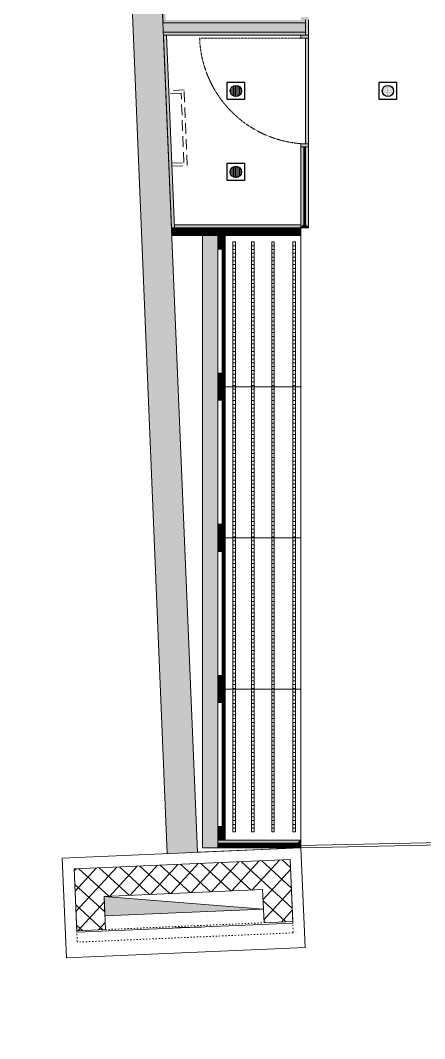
# Model space of a CAD drawing. Header units: millimetres. Extents: x 346472 to 732256, y -34068 to -15883.
# Drawn here: x 633384 to 636059, y -29291 to -22556 of the extents above; entities that cross this region are included whole.
import ezdxf

# ---------------------------------------------------------------- set-up
doc = ezdxf.new("R2010")
doc.units = ezdxf.units.MM
doc.header["$LTSCALE"] = 7
for name, pattern in [('AED-090-P-PL02-N$0$ACAD_ISO03W100', [30, 12, -18]), ('DASH', [0.35, 0.25, -0.1]), ('DASHED', [0.75, 0.5, -0.25]), ('TRATTEGGIATA2', [9.525, 6.35, -3.175])]:
    doc.linetypes.add(name, pattern=pattern)
doc.layers.get('0').update_dxf_attribs({"lineweight": 0})
for name, color, linetype in [('1', 1, 'Continuous'), ('1建筑平面', 7, 'Continuous'), ('AED-090-P-PL02-N$0$HoseReelBackground', 255, 'Continuous'), ('LD_light', 253, 'Continuous'), ('mdf panels', 7, 'Continuous'), ('WALL', 7, 'Continuous'), ('walls', 7, 'Continuous')]:
    doc.layers.add(name, color=color, linetype=linetype)
for name, color, linetype, lineweight in [('AED-090-P-PL02-N$0$HoseReel', 1, 'Continuous', 13), ('black lacquared metal', 1, 'Continuous', 9), ('EA7 CEILING', 251, 'Continuous', 9), ('EA7 FLOOR', 253, 'Continuous', 5), ('EA7 furniture', 7, 'Continuous', 5), ('LIGHTING LAY OUT', 1, 'Continuous', 18), ('materials', 1, 'Continuous', 40), ('QUOTE', 251, 'Continuous', 5)]:
    doc.layers.add(name, color=color, linetype=linetype, lineweight=lineweight)

# ---------------------------------------------------------------- blocks, each defined once
blk = doc.blocks.new('Single Rec_1')
at = {"layer": 'LD_light'}
h = blk.add_hatch(dxfattribs=at)
h.set_pattern_fill('DOTS', color=1, scale=10, style=0)
h.set_pattern_definition([(0, (-51.6286, 0), (0.3125, 0.625), [0, -0.625])])
h.paths.add_polyline_path([(10111.94, -501.53, 1), (10103.73, -501.53, 1)])
at = {"layer": 'LD_light', "color": 1}
blk.add_lwpolyline([(10101.49, -495.18), (10114.19, -495.18), (10114.19, -507.88), (10101.49, -507.88)], close=True, dxfattribs=at)
blk.add_circle((10107.84, -501.53), 4.11, dxfattribs=at)

msp = doc.modelspace()

# ---------------------------------------------------------------- hatches: boundary and pattern name
at = {"lineweight": 5, "ltscale": 100}
h = msp.add_hatch(color=0, dxfattribs=at)
h.dxf.hatch_style = 1
h.paths.add_polyline_path([(634689.9, -24068.7), (634689.9, -23980.7), (634719.9, -24068.7)], flags=17)
h.paths.add_polyline_path([(634689.9, -23980.7), (634719.9, -23980.7), (634719.9, -24068.7)])
h.paths.add_polyline_path([(634719.9, -24058.7), (634719.9, -23980.7), (634739.9, -23980.7), (634739.9, -24058.7)])
h.paths.add_polyline_path([(634719.9, -24976.7), (634719.9, -24068.7), (634739.9, -24068.7), (634739.9, -24976.7)])
h.paths.add_polyline_path([(634689.9, -24976.7), (634689.9, -24888.7), (634719.9, -24888.7)], flags=17)
h.paths.add_polyline_path([(634689.9, -24976.7), (634719.9, -24888.7), (634719.9, -24976.7)])
h = msp.add_hatch(color=0, dxfattribs=at)
h.dxf.hatch_style = 1
h.paths.add_polyline_path([(634689.9, -25068.7), (634689.9, -24980.7), (634719.9, -25068.7)], flags=17)
h.paths.add_polyline_path([(634689.9, -24980.7), (634719.9, -24980.7), (634719.9, -25068.7)])
h.paths.add_polyline_path([(634719.9, -25058.7), (634719.9, -24980.7), (634739.9, -24980.7), (634739.9, -25058.7)])
h.paths.add_polyline_path([(634719.9, -25976.7), (634719.9, -25068.7), (634739.9, -25068.7), (634739.9, -25976.7)])
h.paths.add_polyline_path([(634689.9, -25976.7), (634689.9, -25888.7), (634719.9, -25888.7)], flags=17)
h.paths.add_polyline_path([(634689.9, -25976.7), (634719.9, -25888.7), (634719.9, -25976.7)])
h = msp.add_hatch(color=0, dxfattribs=at)
h.dxf.hatch_style = 1
h.paths.add_polyline_path([(634689.9, -26068.7), (634689.9, -25980.7), (634719.9, -26068.7)], flags=17)
h.paths.add_polyline_path([(634689.9, -25980.7), (634719.9, -25980.7), (634719.9, -26068.7)])
h.paths.add_polyline_path([(634719.9, -26058.7), (634719.9, -25980.7), (634739.9, -25980.7), (634739.9, -26058.7)])
h.paths.add_polyline_path([(634719.9, -26976.7), (634719.9, -26068.7), (634739.9, -26068.7), (634739.9, -26976.7)])
h.paths.add_polyline_path([(634689.9, -26976.7), (634689.9, -26888.7), (634719.9, -26888.7)], flags=17)
h.paths.add_polyline_path([(634689.9, -26976.7), (634719.9, -26888.7), (634719.9, -26976.7)])
h = msp.add_hatch(color=0, dxfattribs=at)
h.dxf.hatch_style = 1
h.paths.add_polyline_path([(634689.9, -27068.7), (634689.9, -26980.7), (634719.9, -27068.7)], flags=17)
h.paths.add_polyline_path([(634689.9, -26980.7), (634719.9, -26980.7), (634719.9, -27068.7)])
h.paths.add_polyline_path([(634719.9, -27058.7), (634719.9, -26980.7), (634739.9, -26980.7), (634739.9, -27058.7)])
h.paths.add_polyline_path([(634719.9, -27976.7), (634719.9, -27068.7), (634739.9, -27068.7), (634739.9, -27976.7)])
h.paths.add_polyline_path([(634689.9, -27976.7), (634689.9, -27888.7), (634719.9, -27888.7)], flags=17)
h.paths.add_polyline_path([(634689.9, -27976.7), (634719.9, -27888.7), (634719.9, -27976.7)])
at = {"layer": 'AED-090-P-PL02-N$0$HoseReel', "lineweight": 5, "extrusion": (0.001481, 7.72385e-05, 0.999999)}
msp.add_hatch(color=0, dxfattribs=at).paths.add_polyline_path([(634991.4, -28434.8), (633942.3, -28479.8), (633936.7, -28349.9)])
at = {"layer": 'EA7 furniture', "lineweight": 5}
h = msp.add_hatch(color=0, dxfattribs=at)
h.dxf.hatch_style = 1
h.paths.add_polyline_path([(635269.9, -22552.8), (635239.9, -22552.8), (634326.7, -22552.8), (634327.5, -22572.8), (635269.9, -22572.8)])
h.paths.add_polyline_path([(634298.9, -21382.8), (634278.8, -21382.8), (634326.7, -22552.8), (634346.7, -22552.8)])
h = msp.add_hatch(color=0, dxfattribs=at)
h.dxf.hatch_style = 1
h.paths.add_polyline_path([(635289.9, -21812.8), (635239.9, -21812.8), (635239.9, -21832.8), (635289.9, -21832.8)])
h.paths.add_polyline_path([(635289.9, -23372.8), (635239.9, -23372.8), (635239.9, -23392.8), (635289.9, -23392.8)])
h = msp.add_hatch(color=0, dxfattribs=at)
h.dxf.hatch_style = 1
h.paths.add_polyline_path([(635239.9, -22532.8), (635239.9, -22552.8), (635289.9, -22552.8), (635289.9, -22532.8)])
h.paths.add_polyline_path([(635289.9, -22652.8), (635239.9, -22652.8), (635239.9, -22672.8), (635269.9, -22672.8), (635289.9, -22672.8)])
h = msp.add_hatch(color=0, dxfattribs=at)
h.dxf.hatch_style = 1
h.paths.add_polyline_path([(635269.9, -22632.8), (635269.9, -22572.8), (634327.5, -22572.8), (634330, -22632.8)])
h = msp.add_hatch(color=0, dxfattribs=at)
h.dxf.hatch_style = 1
h.paths.add_polyline_path([(635269.9, -22632.8), (634330, -22632.8), (634330.8, -22652.8), (635269.9, -22652.8)])
h.paths.add_polyline_path([(634373, -23942.1), (634789.5, -23942.1), (634789.5, -23705), (634373, -23705)], flags=9)
h.paths.add_polyline_path([(634867.2, -23790.6), (635181.3, -23790.6), (635181.3, -23553.5), (634867.2, -23553.5)], flags=9)
h = msp.add_hatch(color=0, dxfattribs=at)
h.dxf.hatch_style = 1
h.paths.add_polyline_path([(634930, -23907.9), (634403, -23907.9), (634403.8, -23927.9), (634930, -23927.9)])
h.paths.add_polyline_path([(635239.9, -23907.9), (634953.8, -23907.9), (634953.8, -23927.9), (635239.9, -23928.7), (635239.9, -23927.9)])
h.paths.add_polyline_path([(634953.8, -23907.9), (634930, -23907.9), (634930, -23927.9), (634953.8, -23927.9)])
at = {"layer": 'LIGHTING LAY OUT'}
h = msp.add_hatch(dxfattribs=at)
h.set_pattern_fill('ACAD_ISO08W100', color=1, scale=5)
h.set_pattern_definition([(360, (626764.417, 167453.905), (1e-14, 25), [120, -15, 30, -15])])
h.paths.add_polyline_path([(634789.5, -24020.2), (634789.5, -25970.8), (634807, -25970.8), (634807, -24020.2)])
h = msp.add_hatch(dxfattribs=at)
h.set_pattern_fill('ACAD_ISO08W100', color=1, scale=5)
h.set_pattern_definition([(360, (626888.19, 167453.905), (1e-14, 25), [120, -15, 30, -15])])
h.paths.add_polyline_path([(634913.3, -24020.2), (634913.3, -25970.8), (634930.8, -25970.8), (634930.8, -24020.2)])
h = msp.add_hatch(dxfattribs=at)
h.set_pattern_fill('ACAD_ISO08W100', color=1, scale=5)
h.set_pattern_definition([(360, (627021.607, 167453.905), (1e-14, 25), [120, -15, 30, -15])])
h.paths.add_polyline_path([(635046.7, -24020.2), (635046.7, -25970.8), (635064.2, -25970.8), (635064.2, -24020.2)])
h = msp.add_hatch(dxfattribs=at)
h.set_pattern_fill('ACAD_ISO08W100', color=1, scale=5)
h.set_pattern_definition([(360, (627161.18, 167453.905), (1e-14, 25), [120, -15, 30, -15])])
h.paths.add_polyline_path([(635186.3, -24020.2), (635186.3, -25970.8), (635203.7, -25970.8), (635203.7, -24020.2)])
h = msp.add_hatch(dxfattribs=at)
h.set_pattern_fill('ACAD_ISO08W100', color=1, scale=5)
h.set_pattern_definition([(360, (626764.415, 165500.9), (1e-14, 25), [120, -15, 30, -15])])
h.paths.add_polyline_path([(634789.5, -25973.3), (634789.5, -27923.8), (634807, -27923.8), (634807, -25973.3)])
h = msp.add_hatch(dxfattribs=at)
h.set_pattern_fill('ACAD_ISO08W100', color=1, scale=5)
h.set_pattern_definition([(360, (626888.188, 165500.9), (1e-14, 25), [120, -15, 30, -15])])
h.paths.add_polyline_path([(634913.3, -25973.3), (634913.3, -27923.8), (634930.8, -27923.8), (634930.8, -25973.3)])
h = msp.add_hatch(dxfattribs=at)
h.set_pattern_fill('ACAD_ISO08W100', color=1, scale=5)
h.set_pattern_definition([(360, (627021.605, 165500.9), (1e-14, 25), [120, -15, 30, -15])])
h.paths.add_polyline_path([(635046.7, -25973.3), (635046.7, -27923.8), (635064.2, -27923.8), (635064.2, -25973.3)])
h = msp.add_hatch(dxfattribs=at)
h.set_pattern_fill('ACAD_ISO08W100', color=1, scale=5)
h.set_pattern_definition([(360, (627161.178, 165500.9), (1e-14, 25), [120, -15, 30, -15])])
h.paths.add_polyline_path([(635186.2, -25973.3), (635186.2, -27923.8), (635203.7, -27923.8), (635203.7, -25973.3)])
at = {"layer": 'mdf panels', "lineweight": 5}
h = msp.add_hatch(dxfattribs=at)
h.set_pattern_fill('ANSI31', color=0, scale=2, angle=90)
h.set_pattern_definition([(135, (649424.613, -113839.2166), (-4.49012806, -4.49012806), [])])
h.paths.add_polyline_path([(634719.9, -24898.7), (634719.9, -24976.7), (634739.9, -24976.7), (634739.9, -24898.7)])
h.paths.add_polyline_path([(634689.9, -24888.7), (634689.9, -24976.7), (634719.9, -24888.7)], flags=17)
h.paths.add_polyline_path([(634689.9, -24976.7), (634719.9, -24976.7), (634719.9, -24898.7), (634719.9, -24888.7)], flags=17)
h.paths.add_polyline_path([(634689.9, -23980.7), (634689.9, -24068.7), (634719.9, -23980.7)], flags=17)
h.paths.add_polyline_path([(634689.9, -24068.7), (634719.9, -24068.7), (634719.9, -23980.7)], flags=17)
h.paths.add_polyline_path([(634739.9, -24068.7), (634719.9, -24068.7), (634719.9, -24888.7), (634739.9, -24888.7)])
h.paths.add_polyline_path([(634719.9, -24058.7), (634739.9, -24058.7), (634739.9, -23980.7), (634719.9, -23980.7)])
h = msp.add_hatch(dxfattribs=at)
h.set_pattern_fill('ANSI31', color=0, scale=2, angle=90)
h.set_pattern_definition([(135, (649424.613, -114839.2166), (-4.49012806, -4.49012806), [])])
h.paths.add_polyline_path([(634719.9, -25898.7), (634719.9, -25976.7), (634739.9, -25976.7), (634739.9, -25898.7)])
h.paths.add_polyline_path([(634689.9, -25888.7), (634689.9, -25976.7), (634719.9, -25888.7)], flags=17)
h.paths.add_polyline_path([(634689.9, -25976.7), (634719.9, -25976.7), (634719.9, -25898.7), (634719.9, -25888.7)], flags=17)
h.paths.add_polyline_path([(634689.9, -24980.7), (634689.9, -25068.7), (634719.9, -24980.7)], flags=17)
h.paths.add_polyline_path([(634689.9, -25068.7), (634719.9, -25068.7), (634719.9, -24980.7)], flags=17)
h.paths.add_polyline_path([(634739.9, -25068.7), (634719.9, -25068.7), (634719.9, -25888.7), (634739.9, -25888.7)])
h.paths.add_polyline_path([(634719.9, -25058.7), (634739.9, -25058.7), (634739.9, -24980.7), (634719.9, -24980.7)])
h = msp.add_hatch(dxfattribs=at)
h.set_pattern_fill('ANSI31', color=0, scale=2, angle=90)
h.set_pattern_definition([(135, (649424.613, -115839.2166), (-4.49012806, -4.49012806), [])])
h.paths.add_polyline_path([(634719.9, -26898.7), (634719.9, -26976.7), (634739.9, -26976.7), (634739.9, -26898.7)])
h.paths.add_polyline_path([(634689.9, -26888.7), (634689.9, -26976.7), (634719.9, -26888.7)], flags=17)
h.paths.add_polyline_path([(634689.9, -26976.7), (634719.9, -26976.7), (634719.9, -26898.7), (634719.9, -26888.7)], flags=17)
h.paths.add_polyline_path([(634689.9, -25980.7), (634689.9, -26068.7), (634719.9, -25980.7)], flags=17)
h.paths.add_polyline_path([(634689.9, -26068.7), (634719.9, -26068.7), (634719.9, -25980.7)], flags=17)
h.paths.add_polyline_path([(634739.9, -26068.7), (634719.9, -26068.7), (634719.9, -26888.7), (634739.9, -26888.7)])
h.paths.add_polyline_path([(634719.9, -26058.7), (634739.9, -26058.7), (634739.9, -25980.7), (634719.9, -25980.7)])
h = msp.add_hatch(dxfattribs=at)
h.set_pattern_fill('ANSI31', color=0, scale=2, angle=90)
h.set_pattern_definition([(135, (649424.613, -116839.2166), (-4.49012806, -4.49012806), [])])
h.paths.add_polyline_path([(634719.9, -27898.7), (634719.9, -27976.7), (634739.9, -27976.7), (634739.9, -27898.7)])
h.paths.add_polyline_path([(634689.9, -27888.7), (634689.9, -27976.7), (634719.9, -27888.7)], flags=17)
h.paths.add_polyline_path([(634689.9, -27976.7), (634719.9, -27976.7), (634719.9, -27898.7), (634719.9, -27888.7)], flags=17)
h.paths.add_polyline_path([(634689.9, -26980.7), (634689.9, -27068.7), (634719.9, -26980.7)], flags=17)
h.paths.add_polyline_path([(634689.9, -27068.7), (634719.9, -27068.7), (634719.9, -26980.7)], flags=17)
h.paths.add_polyline_path([(634739.9, -27068.7), (634719.9, -27068.7), (634719.9, -27888.7), (634739.9, -27888.7)])
h.paths.add_polyline_path([(634719.9, -27058.7), (634739.9, -27058.7), (634739.9, -26980.7), (634719.9, -26980.7)])
at = {"layer": 'QUOTE', "lineweight": 5}
h = msp.add_hatch(color=0, dxfattribs=at)
h.dxf.hatch_style = 1
h.paths.add_polyline_path([(635289.9, -22552.8), (635269.9, -22552.8), (635269.9, -22652.8), (635289.9, -22652.8)])
at = {"layer": 'WALL', "lineweight": 5}
h = msp.add_hatch(color=0, dxfattribs=at)
h.dxf.hatch_style = 1
h.paths.add_polyline_path([(634351.6, -22652.8), (634331.6, -22652.8), (634383.8, -23928.7), (634403.8, -23928.7)])
h = msp.add_hatch(color=0, dxfattribs=at)
h.dxf.hatch_style = 1
h.paths.add_polyline_path([(635289.9, -22672.8), (635269.9, -22672.8), (635269.9, -23372.8), (635289.9, -23372.8)])
h = msp.add_hatch(color=0, dxfattribs=at)
h.dxf.hatch_style = 1
h.paths.add_polyline_path([(635239.9, -23372.8), (635239.9, -23928.7), (635259.9, -23908.7), (635259.9, -23392.8), (635239.9, -23392.8)])
h = msp.add_hatch(color=0, dxfattribs=at)
h.dxf.hatch_style = 1
h.paths.add_polyline_path([(635289.9, -23392.8), (635269.9, -23392.8), (635269.9, -23908.7), (635289.9, -23928.7)])
h = msp.add_hatch(color=0, dxfattribs=at)
h.dxf.hatch_style = 1
h.paths.add_polyline_path([(635239.9, -23928.7), (635289.9, -23928.7), (635269.9, -23908.7), (635259.9, -23908.7)])
h = msp.add_hatch(color=0, dxfattribs=at)
h.dxf.hatch_style = 1
h.paths.add_polyline_path([(635219.9, -23958.7), (635239.9, -23978.7), (634690.6, -23978.7), (634690.6, -23958.7)])
h = msp.add_hatch(color=0, dxfattribs=at)
h.dxf.hatch_style = 1
h.paths.add_polyline_path([(635239.9, -23928.7), (635239.9, -23978.7), (635219.9, -23958.7), (635219.9, -23928.7)])
h = msp.add_hatch(color=0, dxfattribs=at)
h.dxf.hatch_style = 1
h.paths.add_polyline_path([(635219.9, -27998.7), (635239.9, -27978.7), (634689.9, -27978.7), (634689.9, -27998.7)])
h = msp.add_hatch(color=0, dxfattribs=at)
h.dxf.hatch_style = 1
h.paths.add_polyline_path([(635239.9, -28028.7), (635239.9, -27978.7), (635219.9, -27998.7), (635219.9, -28028.7)])
at = {"layer": 'walls', "lineweight": 5}
h = msp.add_hatch(color=0, dxfattribs=at)
h.dxf.hatch_style = 1
h.paths.add_polyline_path([(633661.1, -18701.3), (633383.5, -18803.4), (634064.9, -21072.4), (634355.7, -28066.7), (634555.5, -28058.1), (634264.8, -21064.1), (639392.2, -22319), (639392.2, -22113.1), (634312.3, -20869.9)])
h.paths.add_polyline_path([(639392.2, -22113.1), (639392.2, -22319), (646285, -24006.1), (646148, -24565.9), (646129.3, -24642.3), (646226.4, -24666), (646323.5, -24689.8), (646526.8, -23859.3)])
h.paths.add_polyline_path([(646079.9, -25685.4), (646116.7, -25534.9), (645922.4, -25487.3), (645838, -25832.2), (648227.5, -26417), (647696.2, -28588.2), (647903.7, -28588.2), (648473.7, -26276.5)])
h.paths.add_polyline_path([(647903.7, -28588.2), (647696.2, -28588.2), (647655.7, -28753.6), (647850.8, -28802.7)])
h.paths.add_polyline_path([(647656.3, -28753.8), (647634.1, -28841.9), (647610.5, -28938.1), (647609.4, -28942.4), (649013, -29291), (649063.5, -29107.9)])
h = msp.add_hatch(color=0, dxfattribs=at)
h.dxf.hatch_style = 1
h.paths.add_polyline_path([(634689.9, -23979.2), (634589.9, -23979.2), (634589.9, -28028.7), (634689.9, -28028.7)])

# ---------------------------------------------------------------- linework, layer by layer
at = {"color": 0, "linetype": 'Continuous', "lineweight": 5}
for p, q in [((634689.9, -27978.7), (635239.9, -27978.7)), ((634689.9, -28028.7), (634689.9, -27978.7)), ((635239.9, -27978.7), (635239.9, -28028.7)), ((635239.9, -28028.7), (634689.9, -28028.7))]:
    msp.add_line(p, q, dxfattribs=at)
at = {"layer": '1', "color": 0, "lineweight": 5}
msp.add_lwpolyline([(635239.9, -28013.5), (635239.9, -28028.5), (636587.2, -27999.6), (636587.2, -27984.6)], close=True, dxfattribs=at)
at = {"layer": '1建筑平面', "color": 0, "lineweight": 5, "extrusion": (0.001481, 7.72385e-05, 0.999999)}
for p, q in [((633661.3, -28096.4, 2.3), (635239.9, -28028.7)), ((635239.9, -28028.7), (635268.2, -28688.1, 0)), ((633689.6, -28755.8, 2.4), (633661.3, -28096.4, 2.3)), ((635268.2, -28688.1, 0), (633689.6, -28755.8, 2.4))]:
    msp.add_line(p, q, dxfattribs=at)
at = {"layer": '1建筑平面', "color": 0, "lineweight": 5, "extrusion": (-0.001885, -6.71721e-05, 0.999998)}
msp.add_arc((636234.2, -89949.6, -1192.8), 61419, 91.519878, 91.706439, dxfattribs=at)
at = {"layer": 'AED-090-P-PL02-N$0$HoseReel', "color": 0, "lineweight": 5, "extrusion": (0.001481, 7.72385e-05, 0.999999)}
for p, q in [((635168.2, -28106.9, 0.1), (633739.5, -28168.2, 2.2)), ((635185.7, -28516.5, 0.1), (635168.2, -28106.9, 0.1)), ((633739.5, -28168.2, 2.2), (633757, -28577.8, 2.2)), ((633937.4, -28349.8, 2), (634986.5, -28304.8, 0.4)), ((634986.5, -28304.8, 0.4), (633937.4, -28349.8, 2)), ((633943, -28479.7, 2), (633937.4, -28349.8, 2)), ((634992.1, -28434.7, 0.4), (633937.4, -28349.8, 2)), ((633943, -28479.7, 2), (633937.4, -28349.8, 2)), ((633937.4, -28349.8, 2), (634992.1, -28434.7, 0.4)), ((633937.4, -28349.8, 2), (633946.9, -28569.6, 2)), ((634986.5, -28304.8, 0.4), (634992.1, -28434.7, 0.4)), ((634995.9, -28524.6, 0.4), (634986.5, -28304.8, 0.4)), ((634992.1, -28434.7, 0.4), (633943, -28479.7, 2)), ((634992.1, -28434.7, 0.4), (633943, -28479.7, 2)), ((634995.9, -28524.6, 0.4), (635185.7, -28516.5, 0.1)), ((633757, -28577.8, 2.2), (633946.9, -28569.6, 1.9))]:
    msp.add_line(p, q, dxfattribs=at)
at = {"layer": 'AED-090-P-PL02-N$0$HoseReel', "color": 0, "linetype": 'Continuous', "lineweight": 5, "extrusion": (0.001481, 7.72385e-05, 0.999999)}
for p, q in [((634157.1, -28150.2, 1.6), (633975.4, -28348.2, 1.9)), ((634291.7, -28144.5, 1.4), (634110, -28342.4, 1.7)), ((634174.5, -28149.5, 1.6), (634372.5, -28331.2, 1.3)), ((634426.2, -28138.7, 1.2), (634244.6, -28336.7, 1.5)), ((634309.1, -28143.7, 1.4), (634507, -28325.4, 1.1)), ((634560.8, -28132.9, 1), (634379.1, -28330.9, 1.3)), ((634443.7, -28138, 1.2), (634641.6, -28319.6, 0.9)), ((634695.4, -28127.2, 0.8), (634513.7, -28325.1, 1.1)), ((634578.2, -28132.2, 1), (634776.2, -28313.9, 0.7)), ((634830, -28121.4, 0.6), (634648.3, -28319.3, 0.9)), ((634712.8, -28126.4, 0.8), (634910.8, -28308.1, 0.5)), ((634964.6, -28115.6, 0.4), (634782.9, -28313.6, 0.7)), ((634847.4, -28120.6, 0.6), (635181.9, -28427.6, 0.1)), ((635099.1, -28109.8, 0.2), (634917.5, -28307.8, 0.5)), ((634982, -28114.9, 0.4), (635176.1, -28293.1, 0.1)), ((635116.6, -28109.1, 0.2), (635170.4, -28158.5, 0.1)), ((633753.3, -28167.6, 2.2), (633740.1, -28182, 2.2)), ((633887.9, -28161.8, 2), (633745.8, -28316.6, 2.2)), ((634022.5, -28156, 1.8), (633751.6, -28451.2, 2.2)), ((633770.8, -28166.8, 2.2), (633968.7, -28348.5, 1.9)), ((633905.3, -28161, 2), (634103.3, -28342.7, 1.7)), ((634039.9, -28155.3, 1.8), (634237.9, -28337, 1.5)), ((635171, -28172.4, 0.1), (634989.3, -28370.4, 0.4)), ((633743.9, -28271.5, 2.2), (633941.9, -28453.1, 2)), ((635176.7, -28307, 0.1), (634995.1, -28505, 0.4)), ((633749.7, -28406, 2.2), (633928.8, -28570.4, 2)), ((633939.1, -28387.8, 2), (633765, -28577.4, 2.2)), ((634989.7, -28380.5, 0.4), (635140, -28518.5, 0.2)), ((635182.5, -28441.6, 0.1), (635110.8, -28519.7, 0.2)), ((633755.5, -28540.6, 2.2), (633794.2, -28576.2, 2.2)), ((633944.8, -28522.4, 2), (633899.6, -28571.7, 2)), ((634995.5, -28515.1, 0.4), (635005.4, -28524.2, 0.4))]:
    msp.add_line(p, q, dxfattribs=at)
at = {"layer": 'AED-090-P-PL02-N$0$HoseReel', "color": 0, "linetype": 'AED-090-P-PL02-N$0$ACAD_ISO03W100', "lineweight": 5, "ltscale": 0.1, "extrusion": (0.001481, 7.72385e-05, 0.999999)}
for p, q in [((634981.5, -28525.3, 0.4), (633946.9, -28569.6, 1.9)), ((635185.7, -28516.5, 0.1), (635188.9, -28591.4, 0.1)), ((633757, -28577.8, 2.2), (633760.3, -28652.7, 2.2)), ((635188.9, -28591.4, 0.1), (633760.3, -28652.7, 2.2))]:
    msp.add_line(p, q, dxfattribs=at)
at = {"layer": 'AED-090-P-PL02-N$0$HoseReelBackground', "color": 0, "lineweight": 5, "extrusion": (0.001481, 7.72385e-05, 0.999999)}
for p, q in [((635168.2, -28106.9, 0.1), (633739.5, -28168.2, 2.2)), ((635186.2, -28526.5, 0.1), (635168.2, -28106.9, 0.1)), ((633739.5, -28168.2, 2.2), (633757.5, -28587.8, 2.2)), ((633757.5, -28587.8, 2.2), (635186.2, -28526.5, 0.1))]:
    msp.add_line(p, q, dxfattribs=at)
at = {"layer": 'black lacquared metal', "color": 0, "lineweight": 5}
for points in [[(634689.9, -24978.7), (634689.9, -23978.7), (635239.9, -23978.7), (635239.9, -24978.7)], [(634689.9, -23978.7), (634689.9, -23980.7), (634739.9, -23980.7), (634739.9, -23978.7)], [(634689.9, -24978.7), (634689.9, -24976.7), (634739.9, -24976.7), (634739.9, -24978.7)], [(634689.9, -25978.7), (634689.9, -24978.7), (635239.9, -24978.7), (635239.9, -25978.7)], [(634689.9, -24978.7), (634689.9, -24980.7), (634739.9, -24980.7), (634739.9, -24978.7)], [(634689.9, -25978.7), (634689.9, -25976.7), (634739.9, -25976.7), (634739.9, -25978.7)], [(634689.9, -26978.7), (634689.9, -25978.7), (635239.9, -25978.7), (635239.9, -26978.7)], [(634689.9, -25978.7), (634689.9, -25980.7), (634739.9, -25980.7), (634739.9, -25978.7)], [(634689.9, -26978.7), (634689.9, -26976.7), (634739.9, -26976.7), (634739.9, -26978.7)], [(634689.9, -27978.7), (634689.9, -26978.7), (635239.9, -26978.7), (635239.9, -27978.7)], [(634689.9, -26978.7), (634689.9, -26980.7), (634739.9, -26980.7), (634739.9, -26978.7)], [(634689.9, -27978.7), (634689.9, -27976.7), (634739.9, -27976.7), (634739.9, -27978.7)]]:
    msp.add_lwpolyline(points, close=True, dxfattribs=at)
at = {"layer": 'black lacquared metal', "color": 0, "linetype": 'TRATTEGGIATA2', "lineweight": 5}
for points in [[(634689.9, -24978.7), (634689.9, -23978.7), (634739.9, -23978.7), (634739.9, -24978.7)], [(634689.9, -24978.7), (634689.9, -23978.7), (634739.9, -23978.7), (634739.9, -24978.7)], [(634689.9, -25978.7), (634689.9, -24978.7), (634739.9, -24978.7), (634739.9, -25978.7)], [(634689.9, -25978.7), (634689.9, -24978.7), (634739.9, -24978.7), (634739.9, -25978.7)], [(634689.9, -26978.7), (634689.9, -25978.7), (634739.9, -25978.7), (634739.9, -26978.7)], [(634689.9, -26978.7), (634689.9, -25978.7), (634739.9, -25978.7), (634739.9, -26978.7)], [(634689.9, -27978.7), (634689.9, -26978.7), (634739.9, -26978.7), (634739.9, -27978.7)], [(634689.9, -27978.7), (634689.9, -26978.7), (634739.9, -26978.7), (634739.9, -27978.7)]]:
    msp.add_lwpolyline(points, close=True, dxfattribs=at)
at = {"layer": 'EA7 CEILING', "color": 0, "lineweight": 5, "extrusion": (0.001481, 7.72385e-05, 0.999999)}
for p, q in [((635168.2, -28106.9, 0.1), (633739.5, -28168.2, 2.2)), ((635186.2, -28526.5, 0.1), (635168.2, -28106.9, 0.1)), ((633739.5, -28168.2, 2.2), (633757.5, -28587.8, 2.2)), ((633757.5, -28587.8, 2.2), (635186.2, -28526.5, 0.1))]:
    msp.add_line(p, q, dxfattribs=at)
at = {"layer": 'EA7 FLOOR', "color": 0, "lineweight": 5}
msp.add_line((635239.9, -23928.7, -1), (635239.9, -23372.8, -1), dxfattribs=at)
at = {"layer": 'EA7 furniture', "color": 0, "lineweight": 5}
for p, q in [((634278.8, -21382.8, -1), (634327.5, -22572.8, -1)), ((635269.9, -22552.8, -1), (635269.9, -22652.8, -1)), ((634331.6, -22652.8, -1), (634383.8, -23928.7, 1)), ((634351.6, -22652.8, -1), (634403.8, -23927.9, 1)), ((635239.9, -22652.8, -1), (635239.9, -22672.8, -1)), ((635239.9, -23928.7, 1), (634383.8, -23928.7, 1)), ((634383.8, -23928.7, 1), (634386, -23979.3, 1)), ((634689.9, -23979.2, 1), (634690.6, -23958.7)), ((635239.9, -23978.7, 1), (635239.9, -23928.7, 1)), ((634386, -23979.3, 1), (635239.9, -23978.7, 1)), ((635239.9, -27978.7), (634689.9, -27978.7)), ((634689.9, -27978.7), (634689.9, -28028.7)), ((635239.9, -27978.7), (634689.9, -27978.7)), ((634689.9, -27978.7), (634689.9, -28028.7)), ((635239.9, -27978.7), (634689.9, -27978.7)), ((634689.9, -27978.7), (634689.9, -28028.7)), ((635239.9, -28028.7), (635239.9, -27978.7)), ((635239.9, -28028.7), (635239.9, -27978.7)), ((635239.9, -28028.7), (635239.9, -27978.7)), ((634689.9, -28028.7), (635239.9, -28028.7)), ((634689.9, -28028.7), (635239.9, -28028.7))]:
    msp.add_line(p, q, dxfattribs=at)
at = {"layer": 'EA7 furniture', "color": 0, "linetype": 'DASHED', "lineweight": 5, "ltscale": 20}
for p, q in [((634466.6, -23016.3, 0), (634366.7, -23020.3, 0)), ((634487, -23515.8, 0), (634466.6, -23016.3, 0)), ((634447.4, -23037.1, 0), (634367.5, -23040.3, 0)), ((634466.2, -23496.7, 0), (634447.4, -23037.1, 0)), ((634386.3, -23499.9, 0), (634466.2, -23496.7, 0)), ((634387.1, -23519.9, 0), (634487, -23515.8, 0))]:
    msp.add_line(p, q, dxfattribs=at)
at = {"layer": 'EA7 furniture', "color": 0, "linetype": 'Continuous', "lineweight": 5}
for p, q in [((635259.9, -23400.9, -1), (635268, -23392.8, -1)), ((635259.9, -23409.9, -1), (635269.9, -23399.9, -1)), ((635259.9, -23418.9, -1), (635269.9, -23408.9, -1)), ((635259.9, -23427.9, -1), (635269.9, -23417.9, -1)), ((635259.9, -23436.9, -1), (635269.9, -23426.9, -1)), ((635259.9, -23445.8, -1), (635269.9, -23435.8, -1)), ((635259.9, -23454.8, -1), (635269.9, -23444.8, -1)), ((635259.9, -23463.8, -1), (635269.9, -23453.8, -1)), ((635259.9, -23472.8, -1), (635269.9, -23462.8, -1)), ((635259.9, -23481.8, -1), (635269.9, -23471.8, -1)), ((635259.9, -23490.7, -1), (635269.9, -23480.7, -1)), ((635259.9, -23499.7, -1), (635269.9, -23489.7, -1)), ((635259.9, -23508.7, -1), (635269.9, -23498.7, -1)), ((635259.9, -23517.7, -1), (635269.9, -23507.7, -1)), ((635259.9, -23526.7, -1), (635269.9, -23516.7, -1)), ((635259.9, -23535.6, -1), (635269.9, -23525.6, -1)), ((635259.9, -23544.6, -1), (635269.9, -23534.6, -1)), ((635259.9, -23553.6, -1), (635269.9, -23543.6, -1)), ((635259.9, -23562.6, -1), (635269.9, -23552.6, -1)), ((635259.9, -23571.6, -1), (635269.9, -23561.6, -1)), ((635259.9, -23580.5, -1), (635269.9, -23570.5, -1)), ((635259.9, -23589.5, -1), (635269.9, -23579.5, -1)), ((635259.9, -23598.5, -1), (635269.9, -23588.5, -1)), ((635259.9, -23607.5, -1), (635269.9, -23597.5, -1)), ((635259.9, -23616.5, -1), (635269.9, -23606.5, -1)), ((635259.9, -23625.4, -1), (635269.9, -23615.4, -1)), ((635259.9, -23634.4, -1), (635269.9, -23624.4, -1)), ((635259.9, -23643.4, -1), (635269.9, -23633.4, -1)), ((635259.9, -23652.4, -1), (635269.9, -23642.4, -1)), ((635259.9, -23661.4, -1), (635269.9, -23651.4, -1)), ((635259.9, -23670.3, -1), (635269.9, -23660.3, -1)), ((635259.9, -23679.3, -1), (635269.9, -23669.3, -1)), ((635259.9, -23688.3, -1), (635269.9, -23678.3, -1)), ((635259.9, -23697.3, -1), (635269.9, -23687.3, -1)), ((635259.9, -23706.3, -1), (635269.9, -23696.3, -1)), ((635259.9, -23715.2, -1), (635269.9, -23705.2, -1)), ((635259.9, -23724.2, -1), (635269.9, -23714.2, -1)), ((635259.9, -23733.2, -1), (635269.9, -23723.2, -1)), ((635259.9, -23742.2, -1), (635269.9, -23732.2, -1)), ((635259.9, -23751.2, -1), (635269.9, -23741.2, -1)), ((635259.9, -23760.1, -1), (635269.9, -23750.1, -1)), ((635259.9, -23769.1, -1), (635269.9, -23759.1, -1)), ((635259.9, -23778.1, -1), (635269.9, -23768.1, -1)), ((635259.9, -23787.1, -1), (635269.9, -23777.1, -1)), ((635259.9, -23796.1, -1), (635269.9, -23786.1, -1)), ((635259.9, -23805, -1), (635269.9, -23795, -1)), ((635259.9, -23814, -1), (635269.9, -23804, -1)), ((635259.9, -23823, -1), (635269.9, -23813, -1)), ((635259.9, -23832, -1), (635269.9, -23822, -1)), ((635259.9, -23841, -1), (635269.9, -23831, -1)), ((635259.9, -23849.9, -1), (635269.9, -23839.9, -1)), ((635259.9, -23858.9, -1), (635269.9, -23848.9, -1)), ((635259.9, -23867.9, -1), (635269.9, -23857.9, -1)), ((635259.9, -23876.9, -1), (635269.9, -23866.9, -1)), ((635259.9, -23885.9, -1), (635269.9, -23875.9, -1)), ((635259.9, -23894.8, -1), (635269.9, -23884.9, -1)), ((635259.9, -23903.8, -1), (635269.9, -23893.8, -1)), ((635264, -23908.7, -1), (635269.9, -23902.8, -1)), ((634426, -23979.3, 1), (634384.2, -23937.5, 1)), ((634435, -23979.3, 1), (634384.4, -23928.7, 1)), ((634417, -23979.3, 1), (634384.6, -23946.9, 1)), ((634408, -23979.3, 1), (634385, -23956.3, 1)), ((634399.1, -23979.3, 1), (634385.4, -23965.6, 1)), ((634390.1, -23979.3, 1), (634385.8, -23975, 1)), ((634443.9, -23979.3, 1), (634393.4, -23928.7, 1)), ((634452.9, -23979.3, 1), (634402.3, -23928.7, 1)), ((634461.9, -23979.3, 1), (634411.3, -23928.7, 1)), ((634470.9, -23979.3, 1), (634420.3, -23928.7, 1)), ((634479.8, -23979.3, 1), (634429.3, -23928.7, 1)), ((634488.8, -23979.3, 1), (634438.3, -23928.7, 1)), ((634497.8, -23979.3, 1), (634447.2, -23928.7, 1)), ((634506.8, -23979.3, 1), (634456.2, -23928.7, 1)), ((634515.7, -23979.2, 1), (634465.2, -23928.7, 1)), ((634524.7, -23979.2, 1), (634474.2, -23928.7, 1)), ((634533.7, -23979.2, 1), (634483.2, -23928.7, 1)), ((634542.6, -23979.2, 1), (634492.1, -23928.7, 1)), ((634551.6, -23979.2, 1), (634501.1, -23928.7, 1)), ((634560.6, -23979.2, 1), (634510.1, -23928.7, 1)), ((634569.6, -23979.2, 1), (634519.1, -23928.7, 1)), ((634578.5, -23979.2, 1), (634528.1, -23928.7, 1)), ((634587.5, -23979.2, 1), (634537, -23928.7, 1)), ((634596.5, -23979.2, 1), (634546, -23928.7, 1)), ((634605.5, -23979.2, 1), (634555, -23928.7, 1)), ((634614.4, -23979.2, 1), (634564, -23928.7, 1)), ((634623.4, -23979.2, 1), (634573, -23928.7, 1)), ((634632.4, -23979.2, 1), (634581.9, -23928.7, 1)), ((634641.4, -23979.2, 1), (634590.9, -23928.7, 1)), ((634650.3, -23979.1, 1), (634599.9, -23928.7, 1)), ((634659.3, -23979.1, 1), (634608.9, -23928.7, 1)), ((634668.3, -23979.1, 1), (634617.9, -23928.7, 1)), ((634677.3, -23979.1, 1), (634626.9, -23928.7, 1)), ((634686.2, -23979.1, 1), (634635.8, -23928.7, 1)), ((634695.2, -23979.1, 1), (634644.8, -23928.7, 1)), ((634704.2, -23979.1, 1), (634653.8, -23928.7, 1)), ((634713.2, -23979.1, 1), (634662.8, -23928.7, 1)), ((634722.1, -23979.1, 1), (634671.8, -23928.7, 1)), ((634731.1, -23979.1, 1), (634680.7, -23928.7, 1)), ((634740.1, -23979.1, 1), (634689.7, -23928.7, 1)), ((634749, -23979.1, 1), (634698.7, -23928.7, 1)), ((634758, -23979.1, 1), (634707.7, -23928.7, 1)), ((634767, -23979.1, 1), (634716.7, -23928.7, 1)), ((634776, -23979.1, 1), (634725.6, -23928.7, 1)), ((634784.9, -23979.1, 1), (634734.6, -23928.7, 1)), ((634793.9, -23979, 1), (634743.6, -23928.7, 1)), ((634802.9, -23979, 1), (634752.6, -23928.7, 1)), ((634811.9, -23979, 1), (634761.6, -23928.7, 1)), ((634820.8, -23979, 1), (634770.5, -23928.7, 1)), ((634829.8, -23979, 1), (634779.5, -23928.7, 1)), ((634838.8, -23979, 1), (634788.5, -23928.7, 1)), ((634847.8, -23979, 1), (634797.5, -23928.7, 1)), ((634856.7, -23979, 1), (634806.5, -23928.7, 1)), ((634865.7, -23979, 1), (634815.4, -23928.7, 1)), ((634874.7, -23979, 1), (634824.4, -23928.7, 1)), ((634883.7, -23979, 1), (634833.4, -23928.7, 1)), ((634892.6, -23979, 1), (634842.4, -23928.7, 1)), ((634901.6, -23979, 1), (634851.4, -23928.7, 1)), ((634910.6, -23979, 1), (634860.3, -23928.7, 1)), ((634919.5, -23979, 1), (634869.3, -23928.7, 1)), ((634928.5, -23978.9, 1), (634878.3, -23928.7, 1)), ((634937.5, -23978.9, 1), (634887.3, -23928.7, 1)), ((634946.5, -23978.9, 1), (634896.3, -23928.7, 1)), ((634955.4, -23978.9, 1), (634905.2, -23928.7, 1)), ((634964.4, -23978.9, 1), (634914.2, -23928.7, 1)), ((634973.4, -23978.9, 1), (634923.2, -23928.7, 1)), ((634982.4, -23978.9, 1), (634932.2, -23928.7, 1)), ((634991.3, -23978.9, 1), (634941.2, -23928.7, 1)), ((635000.3, -23978.9, 1), (634950.1, -23928.7, 1)), ((635009.3, -23978.9, 1), (634959.1, -23928.7, 1)), ((635018.3, -23978.9, 1), (634968.1, -23928.7, 1)), ((635027.2, -23978.9, 1), (634977.1, -23928.7, 1)), ((635036.2, -23978.9, 1), (634986.1, -23928.7, 1)), ((635045.2, -23978.9, 1), (634995, -23928.7, 1)), ((635054.2, -23978.9, 1), (635004, -23928.7, 1)), ((635063.1, -23978.9, 1), (635013, -23928.7, 1)), ((635072.1, -23978.8, 1), (635022, -23928.7, 1)), ((635081.1, -23978.8, 1), (635031, -23928.7, 1)), ((635090.1, -23978.8, 1), (635039.9, -23928.7, 1)), ((635099, -23978.8, 1), (635048.9, -23928.7, 1)), ((635108, -23978.8, 1), (635057.9, -23928.7, 1)), ((635117, -23978.8, 1), (635066.9, -23928.7, 1)), ((635125.9, -23978.8, 1), (635075.9, -23928.7, 1)), ((635134.9, -23978.8, 1), (635084.8, -23928.7, 1)), ((635143.9, -23978.8, 1), (635093.8, -23928.7, 1)), ((635152.9, -23978.8, 1), (635102.8, -23928.7, 1)), ((635161.8, -23978.8, 1), (635111.8, -23928.7, 1)), ((635170.8, -23978.8, 1), (635120.8, -23928.7, 1)), ((635179.8, -23978.8, 1), (635129.7, -23928.7, 1)), ((635188.8, -23978.8, 1), (635138.7, -23928.7, 1)), ((635197.7, -23978.8, 1), (635147.7, -23928.7, 1)), ((635206.7, -23978.7, 1), (635156.7, -23928.7, 1)), ((635215.7, -23978.7, 1), (635165.7, -23928.7, 1)), ((635224.7, -23978.7, 1), (635174.6, -23928.7, 1)), ((635233.6, -23978.7, 1), (635183.6, -23928.7, 1)), ((635239.9, -23976, 1), (635192.6, -23928.7, 1)), ((635239.9, -23967, 1), (635201.6, -23928.7, 1)), ((635239.9, -23958, 1), (635210.6, -23928.7, 1)), ((635239.9, -23949.1, 1), (635219.5, -23928.7, 1)), ((635239.9, -23940.1, 1), (635228.5, -23928.7, 1)), ((635239.9, -23931.1, 1), (635237.5, -23928.7, 1)), ((634712.9, -28028.7), (634689.9, -28005.7)), ((634703.9, -28028.7), (634689.9, -28014.7)), ((634721.8, -28028.7), (634691.8, -27998.7)), ((634730.8, -28028.7), (634700.8, -27998.7)), ((634739.8, -28028.7), (634709.8, -27998.7)), ((634748.8, -28028.7), (634718.8, -27998.7)), ((634757.8, -28028.7), (634727.8, -27998.7)), ((634766.7, -28028.7), (634736.7, -27998.7)), ((634775.7, -28028.7), (634745.7, -27998.7)), ((634784.7, -28028.7), (634754.7, -27998.7)), ((634793.7, -28028.7), (634763.7, -27998.7)), ((634802.7, -28028.7), (634772.7, -27998.7)), ((634811.6, -28028.7), (634781.6, -27998.7)), ((634820.6, -28028.7), (634790.6, -27998.7)), ((634829.6, -28028.7), (634799.6, -27998.7)), ((634838.6, -28028.7), (634808.6, -27998.7)), ((634847.6, -28028.7), (634817.6, -27998.7)), ((634856.6, -28028.7), (634826.6, -27998.7)), ((634865.5, -28028.7), (634835.5, -27998.7)), ((634874.5, -28028.7), (634844.5, -27998.7)), ((634883.5, -28028.7), (634853.5, -27998.7)), ((634892.5, -28028.7), (634862.5, -27998.7)), ((634901.5, -28028.7), (634871.5, -27998.7)), ((634910.4, -28028.7), (634880.4, -27998.7)), ((634919.4, -28028.7), (634889.4, -27998.7)), ((634928.4, -28028.7), (634898.4, -27998.7)), ((634937.4, -28028.7), (634907.4, -27998.7)), ((634946.4, -28028.7), (634916.4, -27998.7)), ((634955.3, -28028.7), (634925.3, -27998.7)), ((634964.3, -28028.7), (634934.3, -27998.7)), ((634973.3, -28028.7), (634943.3, -27998.7)), ((634982.3, -28028.7), (634952.3, -27998.7)), ((634991.3, -28028.7), (634961.3, -27998.7)), ((635000.2, -28028.7), (634970.2, -27998.7)), ((635009.2, -28028.7), (634979.2, -27998.7)), ((635018.2, -28028.7), (634988.2, -27998.7)), ((635027.2, -28028.7), (634997.2, -27998.7)), ((635036.2, -28028.7), (635006.2, -27998.7)), ((635045.1, -28028.7), (635015.1, -27998.7)), ((635054.1, -28028.7), (635024.1, -27998.7)), ((635063.1, -28028.7), (635033.1, -27998.7)), ((635072.1, -28028.7), (635042.1, -27998.7)), ((635081.1, -28028.7), (635051.1, -27998.7)), ((635090, -28028.7), (635060, -27998.7)), ((635099, -28028.7), (635069, -27998.7)), ((635108, -28028.7), (635078, -27998.7)), ((635117, -28028.7), (635087, -27998.7)), ((635126, -28028.7), (635096, -27998.7)), ((635134.9, -28028.7), (635104.9, -27998.7)), ((635143.9, -28028.7), (635113.9, -27998.7)), ((635152.9, -28028.7), (635122.9, -27998.7)), ((635161.9, -28028.7), (635131.9, -27998.7)), ((635170.9, -28028.7), (635140.9, -27998.7)), ((635179.8, -28028.7), (635149.8, -27998.7)), ((635188.8, -28028.7), (635158.8, -27998.7)), ((635197.8, -28028.7), (635167.8, -27998.7)), ((635206.8, -28028.7), (635176.8, -27998.7)), ((635215.8, -28028.7), (635185.8, -27998.7)), ((635219.9, -28023.9), (635194.7, -27998.7)), ((635219.9, -28014.9), (635203.7, -27998.7)), ((635219.9, -28005.9), (635212.7, -27998.7)), ((634694.9, -28028.7), (634689.9, -28023.7))]:
    msp.add_line(p, q, dxfattribs=at)
at = {"layer": 'LIGHTING LAY OUT'}
for points in [[(634789.5, -24020.2), (634789.5, -25970.8), (634807, -25970.8), (634807, -24020.2)], [(634913.3, -24020.2), (634913.3, -25970.8), (634930.8, -25970.8), (634930.8, -24020.2)], [(635046.7, -24020.2), (635046.7, -25970.8), (635064.2, -25970.8), (635064.2, -24020.2)], [(635186.3, -24020.2), (635186.3, -25970.8), (635203.7, -25970.8), (635203.7, -24020.2)], [(634789.5, -25973.3), (634789.5, -27923.8), (634807, -27923.8), (634807, -25973.3)], [(634913.3, -25973.3), (634913.3, -27923.8), (634930.8, -27923.8), (634930.8, -25973.3)], [(635046.7, -25973.3), (635046.7, -27923.8), (635064.2, -27923.8), (635064.2, -25973.3)], [(635186.2, -25973.3), (635186.2, -27923.8), (635203.7, -27923.8), (635203.7, -25973.3)]]:
    msp.add_lwpolyline(points, close=True, dxfattribs=at)
at = {"layer": 'materials', "color": 0, "lineweight": 5}
for p, q in [((635239.9, -23978.7, 1), (635239.9, -23928.7, 1)), ((635289.9, -23928.7, -1), (635239.9, -23928.7, -1)), ((635289.9, -23928.7, -1), (635239.9, -23928.7, -1)), ((635239.9, -28028.7), (635239.9, -27978.7))]:
    msp.add_line(p, q, dxfattribs=at)
at = {"layer": 'mdf panels', "color": 0, "lineweight": 5}
for p, q in [((634689.9, -23978.7), (634739.9, -23978.7)), ((634689.9, -23978.7), (634739.9, -23978.7)), ((634689.9, -23980.7), (634739.9, -23980.7)), ((634689.9, -23980.7), (634719.9, -24068.7)), ((634689.9, -24976.7), (634719.9, -24888.7)), ((634689.9, -24976.7), (634739.9, -24976.7)), ((634689.9, -24978.7), (634739.9, -24978.7)), ((634689.9, -24978.7), (634739.9, -24978.7)), ((634689.9, -24978.7), (634739.9, -24978.7)), ((634689.9, -24978.7), (634739.9, -24978.7)), ((634689.9, -24980.7), (634739.9, -24980.7)), ((634689.9, -24980.7), (634719.9, -25068.7)), ((634689.9, -25976.7), (634719.9, -25888.7)), ((634689.9, -25976.7), (634739.9, -25976.7)), ((634689.9, -25978.7), (634739.9, -25978.7)), ((634689.9, -25978.7), (634739.9, -25978.7)), ((634689.9, -25978.7), (634739.9, -25978.7)), ((634689.9, -25978.7), (634739.9, -25978.7)), ((634689.9, -25980.7), (634739.9, -25980.7)), ((634689.9, -25980.7), (634719.9, -26068.7)), ((634689.9, -26976.7), (634719.9, -26888.7)), ((634689.9, -26976.7), (634739.9, -26976.7)), ((634689.9, -26978.7), (634739.9, -26978.7)), ((634689.9, -26978.7), (634739.9, -26978.7)), ((634689.9, -26978.7), (634739.9, -26978.7)), ((634689.9, -26978.7), (634739.9, -26978.7)), ((634689.9, -26980.7), (634739.9, -26980.7)), ((634689.9, -26980.7), (634719.9, -27068.7)), ((634689.9, -27976.7), (634719.9, -27888.7)), ((634689.9, -27976.7), (634739.9, -27976.7)), ((634689.9, -27978.7), (634739.9, -27978.7)), ((634689.9, -27978.7), (634739.9, -27978.7))]:
    msp.add_line(p, q, dxfattribs=at)
for points in [[(634689.9, -24978.7), (634689.9, -23978.7), (634739.9, -23978.7), (634739.9, -24978.7)], [(634689.9, -23980.7), (634689.9, -24068.7), (634719.9, -24068.7), (634719.9, -23980.7)], [(634739.9, -24976.7), (634739.9, -23980.7), (634719.9, -23980.7), (634719.9, -24976.7)], [(634739.9, -24058.7), (634739.9, -24068.7), (634719.9, -24068.7), (634719.9, -24058.7)], [(634689.9, -24976.7), (634689.9, -24888.7), (634719.9, -24888.7), (634719.9, -24976.7)], [(634739.9, -24898.7), (634739.9, -24888.7), (634719.9, -24888.7), (634719.9, -24898.7)], [(634689.9, -25978.7), (634689.9, -24978.7), (634739.9, -24978.7), (634739.9, -25978.7)], [(634689.9, -24980.7), (634689.9, -25068.7), (634719.9, -25068.7), (634719.9, -24980.7)], [(634739.9, -25976.7), (634739.9, -24980.7), (634719.9, -24980.7), (634719.9, -25976.7)], [(634739.9, -25058.7), (634739.9, -25068.7), (634719.9, -25068.7), (634719.9, -25058.7)], [(634689.9, -25976.7), (634689.9, -25888.7), (634719.9, -25888.7), (634719.9, -25976.7)], [(634739.9, -25898.7), (634739.9, -25888.7), (634719.9, -25888.7), (634719.9, -25898.7)], [(634689.9, -26978.7), (634689.9, -25978.7), (634739.9, -25978.7), (634739.9, -26978.7)], [(634689.9, -25980.7), (634689.9, -26068.7), (634719.9, -26068.7), (634719.9, -25980.7)], [(634739.9, -26976.7), (634739.9, -25980.7), (634719.9, -25980.7), (634719.9, -26976.7)], [(634739.9, -26058.7), (634739.9, -26068.7), (634719.9, -26068.7), (634719.9, -26058.7)], [(634689.9, -26976.7), (634689.9, -26888.7), (634719.9, -26888.7), (634719.9, -26976.7)], [(634739.9, -26898.7), (634739.9, -26888.7), (634719.9, -26888.7), (634719.9, -26898.7)], [(634689.9, -27978.7), (634689.9, -26978.7), (634739.9, -26978.7), (634739.9, -27978.7)], [(634689.9, -26980.7), (634689.9, -27068.7), (634719.9, -27068.7), (634719.9, -26980.7)], [(634739.9, -27976.7), (634739.9, -26980.7), (634719.9, -26980.7), (634719.9, -27976.7)], [(634739.9, -27058.7), (634739.9, -27068.7), (634719.9, -27068.7), (634719.9, -27058.7)], [(634689.9, -27976.7), (634689.9, -27888.7), (634719.9, -27888.7), (634719.9, -27976.7)], [(634739.9, -27898.7), (634739.9, -27888.7), (634719.9, -27888.7), (634719.9, -27898.7)]]:
    msp.add_lwpolyline(points, close=True, dxfattribs=at)
for points in [[(634739.9, -24058.7), (634719.9, -24058.7), (634719.9, -24068.7), (634739.9, -24068.7)], [(634719.9, -24058.7), (634719.9, -24068.7), (634739.9, -24068.7), (634739.9, -24066.7), (634721.9, -24066.7), (634721.9, -24060.7), (634739.9, -24060.7), (634739.9, -24058.7), (634719.9, -24058.7)], [(634739.9, -24060.7), (634721.9, -24060.7), (634721.9, -24066.7), (634739.9, -24066.7)], [(634739.9, -24898.7), (634719.9, -24898.7), (634719.9, -24888.7), (634739.9, -24888.7)], [(634719.9, -24898.7), (634719.9, -24888.7), (634739.9, -24888.7), (634739.9, -24890.7), (634721.9, -24890.7), (634721.9, -24896.7), (634739.9, -24896.7), (634739.9, -24898.7), (634719.9, -24898.7)], [(634739.9, -24896.7), (634739.9, -24898.7), (634719.9, -24898.7), (634719.9, -24888.7), (634739.9, -24888.7), (634739.9, -24890.7)], [(634739.9, -24888.7), (634719.9, -24888.7), (634719.9, -24898.7), (634739.9, -24898.7)], [(634719.9, -24888.7), (634719.9, -24898.7), (634739.9, -24898.7), (634739.9, -24896.7), (634721.9, -24896.7), (634721.9, -24890.7), (634739.9, -24890.7), (634739.9, -24888.7), (634719.9, -24888.7)], [(634739.9, -24896.7), (634721.9, -24896.7), (634721.9, -24890.7), (634739.9, -24890.7)], [(634739.9, -24890.7), (634721.9, -24890.7), (634721.9, -24896.7), (634739.9, -24896.7)], [(634739.9, -25058.7), (634719.9, -25058.7), (634719.9, -25068.7), (634739.9, -25068.7)], [(634719.9, -25058.7), (634719.9, -25068.7), (634739.9, -25068.7), (634739.9, -25066.7), (634721.9, -25066.7), (634721.9, -25060.7), (634739.9, -25060.7), (634739.9, -25058.7), (634719.9, -25058.7)], [(634739.9, -25060.7), (634721.9, -25060.7), (634721.9, -25066.7), (634739.9, -25066.7)], [(634739.9, -25898.7), (634719.9, -25898.7), (634719.9, -25888.7), (634739.9, -25888.7)], [(634719.9, -25898.7), (634719.9, -25888.7), (634739.9, -25888.7), (634739.9, -25890.7), (634721.9, -25890.7), (634721.9, -25896.7), (634739.9, -25896.7), (634739.9, -25898.7), (634719.9, -25898.7)], [(634739.9, -25896.7), (634739.9, -25898.7), (634719.9, -25898.7), (634719.9, -25888.7), (634739.9, -25888.7), (634739.9, -25890.7)], [(634739.9, -25888.7), (634719.9, -25888.7), (634719.9, -25898.7), (634739.9, -25898.7)], [(634719.9, -25888.7), (634719.9, -25898.7), (634739.9, -25898.7), (634739.9, -25896.7), (634721.9, -25896.7), (634721.9, -25890.7), (634739.9, -25890.7), (634739.9, -25888.7), (634719.9, -25888.7)], [(634739.9, -25896.7), (634721.9, -25896.7), (634721.9, -25890.7), (634739.9, -25890.7)], [(634739.9, -25890.7), (634721.9, -25890.7), (634721.9, -25896.7), (634739.9, -25896.7)], [(634739.9, -26058.7), (634719.9, -26058.7), (634719.9, -26068.7), (634739.9, -26068.7)], [(634719.9, -26058.7), (634719.9, -26068.7), (634739.9, -26068.7), (634739.9, -26066.7), (634721.9, -26066.7), (634721.9, -26060.7), (634739.9, -26060.7), (634739.9, -26058.7), (634719.9, -26058.7)], [(634739.9, -26060.7), (634721.9, -26060.7), (634721.9, -26066.7), (634739.9, -26066.7)], [(634739.9, -26898.7), (634719.9, -26898.7), (634719.9, -26888.7), (634739.9, -26888.7)], [(634719.9, -26898.7), (634719.9, -26888.7), (634739.9, -26888.7), (634739.9, -26890.7), (634721.9, -26890.7), (634721.9, -26896.7), (634739.9, -26896.7), (634739.9, -26898.7), (634719.9, -26898.7)], [(634739.9, -26896.7), (634739.9, -26898.7), (634719.9, -26898.7), (634719.9, -26888.7), (634739.9, -26888.7), (634739.9, -26890.7)], [(634739.9, -26888.7), (634719.9, -26888.7), (634719.9, -26898.7), (634739.9, -26898.7)], [(634719.9, -26888.7), (634719.9, -26898.7), (634739.9, -26898.7), (634739.9, -26896.7), (634721.9, -26896.7), (634721.9, -26890.7), (634739.9, -26890.7), (634739.9, -26888.7), (634719.9, -26888.7)], [(634739.9, -26896.7), (634721.9, -26896.7), (634721.9, -26890.7), (634739.9, -26890.7)], [(634739.9, -26890.7), (634721.9, -26890.7), (634721.9, -26896.7), (634739.9, -26896.7)], [(634739.9, -27058.7), (634719.9, -27058.7), (634719.9, -27068.7), (634739.9, -27068.7)], [(634719.9, -27058.7), (634719.9, -27068.7), (634739.9, -27068.7), (634739.9, -27066.7), (634721.9, -27066.7), (634721.9, -27060.7), (634739.9, -27060.7), (634739.9, -27058.7), (634719.9, -27058.7)], [(634739.9, -27060.7), (634721.9, -27060.7), (634721.9, -27066.7), (634739.9, -27066.7)], [(634739.9, -27898.7), (634719.9, -27898.7), (634719.9, -27888.7), (634739.9, -27888.7)], [(634719.9, -27898.7), (634719.9, -27888.7), (634739.9, -27888.7), (634739.9, -27890.7), (634721.9, -27890.7), (634721.9, -27896.7), (634739.9, -27896.7), (634739.9, -27898.7), (634719.9, -27898.7)], [(634739.9, -27896.7), (634739.9, -27898.7), (634719.9, -27898.7), (634719.9, -27888.7), (634739.9, -27888.7), (634739.9, -27890.7)], [(634739.9, -27888.7), (634719.9, -27888.7), (634719.9, -27898.7), (634739.9, -27898.7)], [(634719.9, -27888.7), (634719.9, -27898.7), (634739.9, -27898.7), (634739.9, -27896.7), (634721.9, -27896.7), (634721.9, -27890.7), (634739.9, -27890.7), (634739.9, -27888.7), (634719.9, -27888.7)], [(634739.9, -27896.7), (634721.9, -27896.7), (634721.9, -27890.7), (634739.9, -27890.7)], [(634739.9, -27890.7), (634721.9, -27890.7), (634721.9, -27896.7), (634739.9, -27896.7)]]:
    msp.add_lwpolyline(points, dxfattribs=at)
at = {"layer": 'QUOTE', "color": 0, "lineweight": 5}
msp.add_line((635289.9, -22552.8, -1), (635289.9, -22652.8, -1), dxfattribs=at)
at = {"layer": 'WALL', "color": 0, "lineweight": 5}
for p, q in [((634064.9, -21072.4), (634355.7, -28066.4)), ((634264.8, -21064.1), (634555.5, -28058.1)), ((635259.9, -23392.8, -1), (635259.9, -23908.7, -1)), ((635269.9, -23908.7, -1), (635269.9, -23392.8, -1)), ((635289.9, -23928.7, -1), (635289.9, -23392.8, -1)), ((635289.9, -23428.7, -1), (635289.9, -23928.7, -1)), ((635259.9, -23908.7, -1), (635239.9, -23928.7, -1)), ((635259.9, -23908.7, -1), (635269.9, -23908.7, -1)), ((635269.9, -23908.7, -1), (635289.9, -23928.7, -1)), ((635219.9, -23958.7), (634690.6, -23958.7)), ((634739.9, -23928.7), (635239.9, -23928.7)), ((635219.9, -23928.7), (635219.9, -23958.7)), ((635219.9, -23958.7), (635239.9, -23978.7)), ((635239.9, -23928.7), (635239.9, -23978.7)), ((635239.9, -23928.7, -1), (635289.9, -23928.7, -1)), ((634739.9, -23978.7), (635239.9, -23978.7)), ((635239.9, -23978.7), (634739.9, -23978.7)), ((635219.9, -27998.7), (634689.9, -27998.7)), ((634739.9, -27978.7), (635239.9, -27978.7)), ((635239.9, -27978.7), (634739.9, -27978.7)), ((635219.9, -27998.7), (635239.9, -27978.7)), ((635219.9, -28028.7), (635219.9, -27998.7)), ((635239.9, -28028.7), (635239.9, -27978.7)), ((635239.9, -28028.7), (634555.5, -28058.1, 1)), ((634555.5, -28058.1), (634555.5, -28058.1))]:
    msp.add_line(p, q, dxfattribs=at)
at = {"layer": 'walls', "color": 0, "lineweight": 5}
for p, q in [((635269.9, -22572.8, -1), (634326.6, -22572.8, -1)), ((635269.9, -22632.8, -1), (634330.8, -22632.8, -1)), ((635289.9, -22652.8, -1), (634330.8, -22652.8, -1)), ((635239.9, -22652.8, -1), (635239.9, -22672.8, -1)), ((635289.9, -22652.8, -1), (635239.9, -22652.8, -1)), ((635239.9, -22652.8, -1), (635239.9, -22672.8, -1)), ((635239.9, -22672.8, -1), (635289.9, -22672.8, -1)), ((635289.9, -22672.8, -1), (635269.9, -22672.8, -1)), ((635269.9, -22672.8, -1), (635269.9, -23372.8, -1)), ((635289.9, -22672.8, -1), (635289.9, -22652.8, -1)), ((635289.9, -23372.8, -1), (635289.9, -22672.8, -1)), ((635239.9, -23372.8, -1), (635239.9, -28028.7, -1)), ((635289.9, -23372.8, -1), (635239.9, -23372.8, -1)), ((635239.9, -23392.8, -1), (635289.9, -23392.8, -1)), ((635269.9, -23372.8, -1), (635289.9, -23372.8, -1)), ((635289.9, -23392.8, -1), (635289.9, -23372.8, -1)), ((635239.9, -23908.7, 1), (634403, -23907.9, 1)), ((634403, -23907.9, 1), (634403.8, -23927.9, 1)), ((635239.9, -23928.7, 1), (635239.9, -23908.7, 1)), ((634403.8, -23927.9, 1), (635239.9, -23928.7, 1)), ((634589.9, -23979.2, 1), (634589.9, -28028.7, -1)), ((634589.9, -23979.2, 1), (634689.9, -23979.2, 1)), ((634589.9, -28028.7, 1), (634589.9, -23979.2, 1)), ((634689.9, -23979.1, 1), (634689.9, -28028.7, -1)), ((634689.9, -23979.2, 1), (634689.9, -28028.7, 1)), ((634689.9, -28028.7, 1), (634589.9, -28028.7, 1))]:
    msp.add_line(p, q, dxfattribs=at)
at = {"layer": 'walls', "color": 0, "linetype": 'DASH', "lineweight": 5}
msp.add_line((635269.9, -22672.8, -1), (634569.9, -22672.8, -1), dxfattribs=at)
msp.add_arc((635295.4, -22647.3, -1), 726, 182.01444, 267.98556, dxfattribs=at)

# ---------------------------------------------------------------- block references
at = {"layer": 'LIGHTING LAY OUT', "xscale": 9.055118110259047, "yscale": 9.055118110259047, "zscale": 9.055118110259047, "rotation": 270}
for p in [(639351.4, 68504.9, -1), (640357.4, 68504.9, -1), (639350.9, 67969.3, 0.4)]:
    msp.add_blockref('Single Rec_1', p, dxfattribs=at)

doc.saveas('drawing.dxf')
